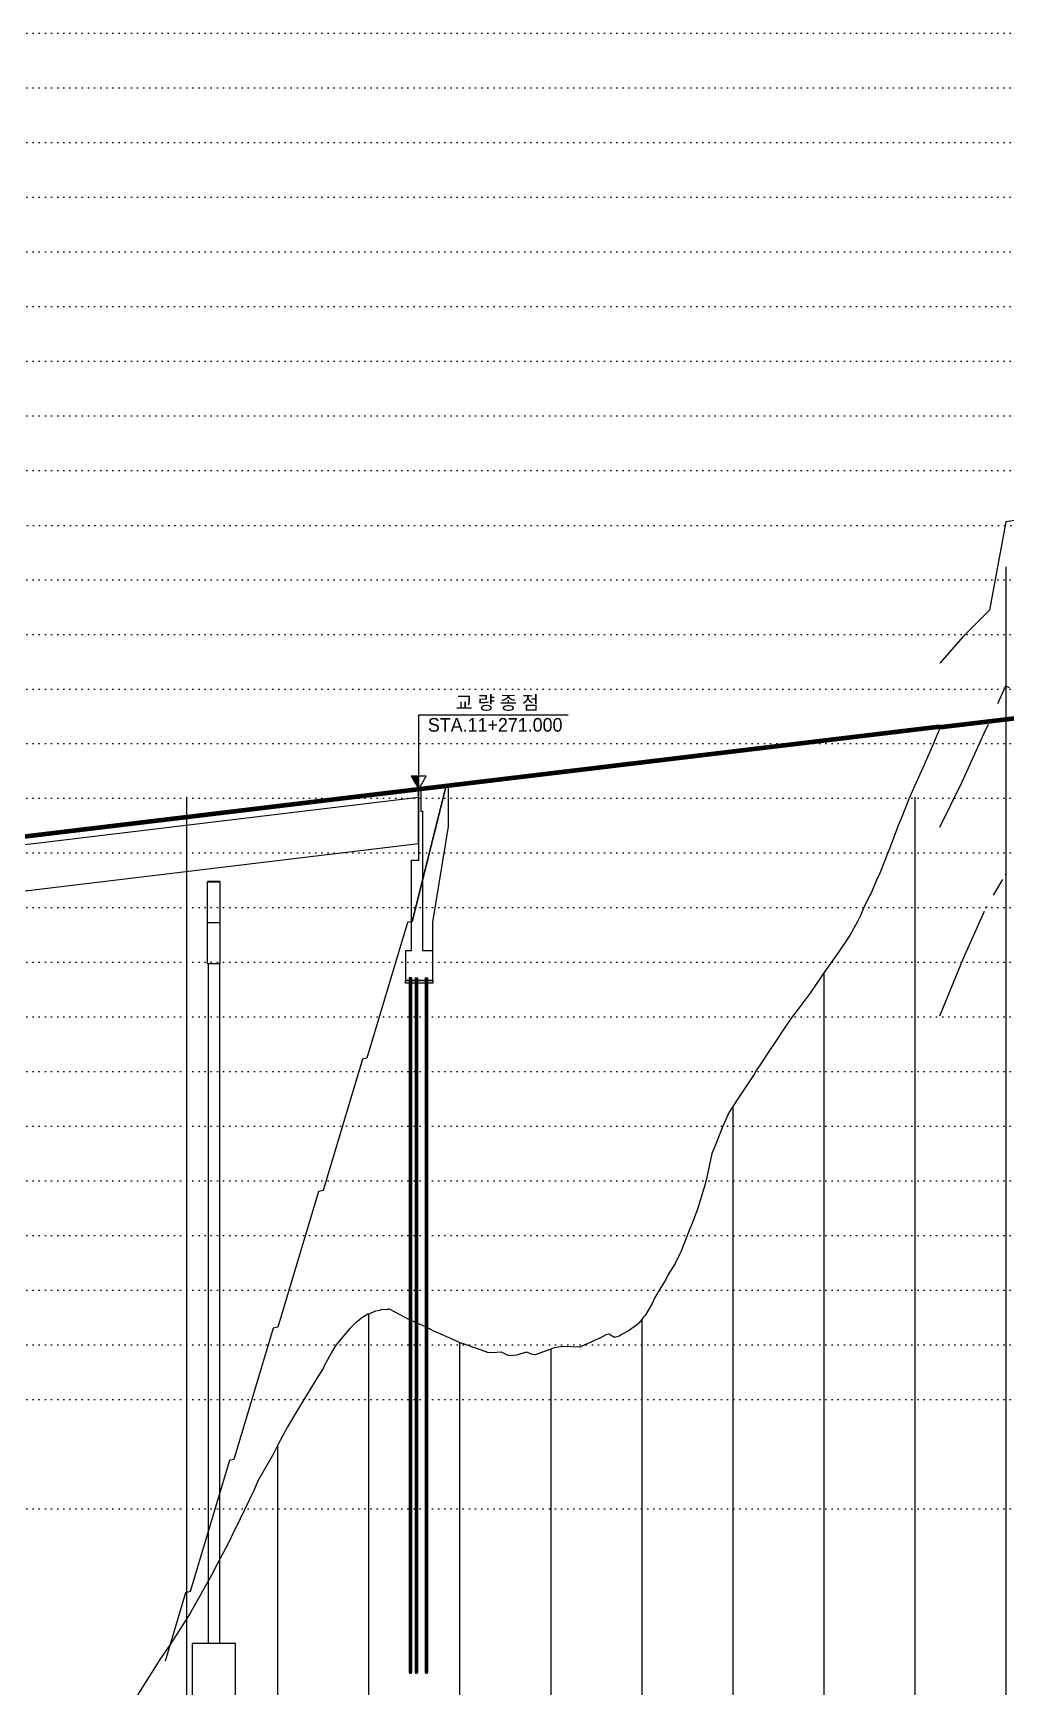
# Model space of a CAD drawing. Header units: millimetres. Extents: x -1499 to 6658, y -12483 to -6008.
# Drawn here: x 422.4 to 636.2, y -7133.1 to -6770.1 of the extents above; entities that cross this region are included whole.
import ezdxf
from ezdxf.enums import TextEntityAlignment as Align

# ---------------------------------------------------------------- set-up
doc = ezdxf.new("R2010")
doc.units = ezdxf.units.MM
for name, pattern in [('A-CENTR01', [2, 1.25, -0.25, 0.25, -0.25]), ('A-DOTLN01H', [0.125, 0, -0.125]), ('CONT', [2, 1, 1]), ('CXB002', [3.5, 1.25, -0.2, 0.2, -0.2, 0.2, -0.2, 1.25]), ('HIDDEN', [0.375, 0.25, -0.125])]:
    doc.linetypes.add(name, pattern=pattern)
for name, color, linetype in [('3공구_안성방향_CR-STRN', 4, 'Continuous'), ('@리핑암선(풍화암)', 6, 'Continuous'), ('@발파암선(기반암)', 5, 'Continuous'), ('CR-GRID', 56, 'A-DOTLN01H'), ('CR-GRND', 3, 'CONT'), ('CS-TEXT', 3, 'Continuous'), ('수직그리드', 1, 'Continuous'), ('종단계획선', 7, 'Continuous')]:
    doc.layers.add(name, color=color, linetype=linetype)
doc.layers.add('CR-VGRD', color=7, linetype='Continuous', true_color=0x7f7f7f)
doc.layers.add('종단교량', color=7, linetype='Continuous', lineweight=35, true_color=0xb30000)
doc.styles.add('ST1', font='Dotum.TTF')

msp = doc.modelspace()

# ---------------------------------------------------------------- linework, layer by layer
at = {"layer": '3공구_안성방향_CR-STRN', "color": 253, "linetype": 'Continuous'}
for p, q in [((507.16, -6919.75), (539.96, -6919.75)), ((507.16, -6936.06), (507.16, -6919.75)), ((381.16, -6951.47), (507.11, -6936.36)), ((381.16, -6952.91), (507.11, -6937.8)), ((505.72, -6965.1), (513.16, -6935.34)), ((513.16, -6935.34), (505.72, -6965.1)), ((507.11, -6948), (507.11, -6936.06)), ((507.16, -6936.06), (513.66, -6935.28)), ((507.16, -6951.61), (507.16, -6936.06)), ((507.66, -6936.04), (507.66, -6940.86)), ((513.66, -6935.28), (513.66, -6944.28)), ((507.66, -6940.86), (507.96, -6940.86)), ((507.96, -6940.86), (507.96, -6971.46)), ((513.66, -6944.28), (510.16, -6965.28)), ((381.16, -6963.11), (507.11, -6948)), ((505.56, -6951.61), (507.16, -6951.61)), ((505.56, -6971.46), (505.56, -6951.61)), ((460.76, -6974.39), (460.76, -6956.39)), ((463.56, -6974.39), (463.56, -6956.39)), ((463.56, -6965.39), (460.76, -6965.39)), ((504.72, -6965.34), (495.79, -6995.1)), ((505.72, -6965.1), (504.72, -6965.34)), ((510.16, -6965.28), (510.16, -6978.06)), ((463.56, -6974.39), (460.76, -6974.39)), ((460.91, -6974.39), (460.91, -7123.6)), ((463.41, -6974.39), (463.41, -7123.6)), ((504.36, -6971.46), (505.56, -6971.46)), ((504.36, -6978.06), (504.36, -6971.46)), ((507.96, -6971.46), (510.16, -6971.46)), ((504.26, -6978.66), (504.26, -6978.06)), ((504.26, -6978.06), (504.36, -6978.06)), ((504.36, -6978.06), (505.56, -6978.06)), ((510.16, -6978.06), (504.36, -6978.06)), ((505.61, -6977.46), (505.1, -6977.46)), ((505.1, -6977.46), (505.1, -7129.8)), ((505.11, -6977.46), (505.11, -7129.74)), ((505.14, -6977.46), (505.14, -7129.6)), ((505.19, -6977.46), (505.19, -7129.45)), ((505.36, -6977.46), (505.36, -7129.8)), ((505.53, -6977.46), (505.53, -7130.15)), ((505.56, -6978.06), (510.16, -6978.06)), ((505.58, -6977.46), (505.58, -7130)), ((505.6, -6977.46), (505.6, -7129.86)), ((505.61, -6977.46), (505.61, -7129.8)), ((506.4, -6977.46), (506.91, -6977.46)), ((506.4, -6977.46), (506.4, -7129.8)), ((506.41, -6977.46), (506.41, -7129.74)), ((506.44, -6977.46), (506.44, -7129.6)), ((506.49, -6977.46), (506.49, -7129.45)), ((506.66, -6977.46), (506.66, -7129.8)), ((506.83, -6977.46), (506.83, -7130.15)), ((506.88, -6977.46), (506.88, -7130)), ((506.9, -6977.46), (506.9, -7129.86)), ((506.91, -6977.46), (506.91, -7129.8)), ((508.6, -6977.46), (509.11, -6977.46)), ((508.6, -6977.46), (508.6, -7129.8)), ((508.61, -6977.46), (508.61, -7129.74)), ((508.64, -6977.46), (508.64, -7129.6)), ((508.69, -6977.46), (508.69, -7129.45)), ((508.86, -6977.46), (508.86, -7129.8)), ((509.03, -6977.46), (509.03, -7130.15)), ((509.08, -6977.46), (509.08, -7130)), ((509.1, -6977.46), (509.1, -7129.86)), ((509.11, -6977.46), (509.11, -7129.8)), ((510.16, -6978.06), (510.26, -6978.06)), ((510.26, -6978.06), (510.26, -6978.66)), ((510.26, -6978.66), (504.26, -6978.66)), ((494.79, -6995.34), (486.15, -7024.14)), ((495.79, -6995.1), (494.79, -6995.34)), ((485.15, -7024.38), (476.22, -7054.14)), ((486.15, -7024.14), (485.15, -7024.38)), ((475.22, -7054.38), (466.58, -7083.18)), ((476.22, -7054.14), (475.22, -7054.38)), ((465.58, -7083.42), (456.94, -7112.22)), ((466.58, -7083.18), (465.58, -7083.42)), ((455.94, -7112.46), (451.44, -7127.47)), ((456.94, -7112.22), (455.94, -7112.46)), ((457.41, -7123.6), (457.41, -7140.1)), ((466.91, -7123.6), (457.41, -7123.6)), ((466.91, -7140.1), (466.91, -7123.6))]:
    msp.add_line(p, q, dxfattribs=at)
msp.add_lwpolyline([(507.16, -6936.06), (508.79, -6933.18), (505.53, -6933.18)], close=True, dxfattribs=at)
for centre, major_axis, start_param, end_param in [((505.23, -7130.37), (0, 0.952), -0.927295, 0.927295), ((505.23, -7129.23), (0, 0.953), 2.214297, 4.068888), ((505.48, -7129.23), (0, 0.953), 2.214297, 4.068888), ((506.53, -7130.37), (0, 0.952), -0.927295, 0.927295), ((506.53, -7129.23), (0, 0.953), 2.214297, 4.068888), ((506.78, -7129.23), (0, 0.953), 2.214297, 4.068888), ((508.73, -7130.37), (0, 0.952), -0.927295, 0.927295), ((508.73, -7129.23), (0, 0.953), 2.214297, 4.068888), ((508.98, -7129.31), (0, 0.906), 2.148667, 4.054066)]:
    msp.add_ellipse(centre, major_axis=major_axis, ratio=0.166667, start_param=start_param, end_param=end_param, dxfattribs=at)
msp.add_solid([(507.16, -6936.06), (507.16, -6936.06), (507.16, -6933.18), (505.53, -6933.18)], dxfattribs=at)
at = {"layer": '@리핑암선(풍화암)', "linetype": 'A-CENTR01', "ltscale": 20, "flags": 128}
msp.add_lwpolyline([(621.66, -6944.39), (626.52, -6934.43), (626.52, -6934.43), (631.39, -6923.77), (631.39, -6923.77), (636.16, -6913.39), (636.16, -6913.39), (643.68, -6917.55), (643.68, -6917.55), (648.89, -6930.73), (648.89, -6930.73), (651.11, -6937.51), (651.11, -6937.51), (652.69, -6942.66), (652.69, -6942.66), (655.15, -6949.06), (655.15, -6949.06), (656.16, -6950.77), (656.16, -6950.77), (661.42, -6963.61), (661.42, -6963.61), (663.39, -6967.88), (663.39, -6967.88), (664.8, -6969.66), (664.8, -6969.66), (666.09, -6970.97), (666.09, -6970.97), (669.5, -6972.52), (669.5, -6972.52), (673.12, -6973.11), (673.12, -6973.11), (676.16, -6973.27), (676.16, -6973.27), (680.24, -6970.01), (680.24, -6970.01), (684.33, -6966.76), (684.33, -6966.76), (690.22, -6965.62), (690.22, -6965.62), (696.16, -6966.79)], dxfattribs=at)
at = {"layer": '@발파암선(기반암)', "color": 3, "linetype": 'CXB002', "ltscale": 20, "flags": 128}
msp.add_lwpolyline([(621.66, -6985.79), (626.8, -6973.12), (626.8, -6973.12), (631.91, -6961.86), (631.91, -6961.86), (636.16, -6954.79), (636.16, -6954.79), (643.1, -6954.28), (643.1, -6954.28), (648.89, -6963.63), (648.89, -6963.63), (651.11, -6970.41), (651.11, -6970.41), (652.77, -6974.92), (652.77, -6974.92), (655.21, -6980.6), (655.21, -6980.6), (656.16, -6983.68), (656.16, -6983.68), (658.98, -6988.37), (658.98, -6988.37), (662.02, -6990.76), (662.02, -6990.76), (664.77, -6991.3), (664.77, -6991.3), (668.24, -6991.69), (668.24, -6991.69), (672.01, -6991.48), (672.01, -6991.48), (676.16, -6989.04), (676.16, -6989.04), (680.43, -6987.11), (680.43, -6987.11), (684.99, -6983.88), (684.99, -6983.88), (689.71, -6981.58), (689.71, -6981.58), (696.16, -6980.8)], dxfattribs=at)
at = {"layer": 'CR-GRID', "linetype": 'A-DOTLN01H', "ltscale": 10}
for p, q in [((236.16, -6770.06), (5428.77, -6770.06)), ((236.16, -6782.06), (5428.77, -6782.06)), ((236.16, -6794.06), (5428.77, -6794.06)), ((236.16, -6806.06), (5428.77, -6806.06)), ((236.16, -6830.06), (5427.83, -6830.06)), ((236.16, -6842.06), (5428.77, -6842.06)), ((236.16, -6854.06), (5428.77, -6854.06)), ((236.16, -6866.06), (5428.77, -6866.06)), ((236.16, -6890.06), (5427.83, -6890.06)), ((236.16, -6902.06), (5428.77, -6902.06)), ((236.16, -6914.06), (5427.83, -6914.06)), ((236.16, -6926.06), (5428.77, -6926.06)), ((236.16, -6950.06), (5428.77, -6950.06)), ((236.16, -6962.06), (5428.77, -6962.06)), ((236.16, -6974.06), (5428.77, -6974.06)), ((236.16, -6986.06), (5428.77, -6986.06)), ((236.16, -6998.06), (5428.77, -6998.06)), ((236.16, -7010.06), (5428.77, -7010.06)), ((236.16, -7022.06), (5427.83, -7022.06)), ((236.16, -7034.06), (5427.83, -7034.06)), ((236.16, -7046.06), (5427.83, -7046.06)), ((236.16, -7058.06), (5427.83, -7058.06)), ((236.16, -7070.06), (5427.83, -7070.06)), ((236.16, -7094.06), (5416.16, -7094.06))]:
    msp.add_line(p, q, dxfattribs=at)
at = {"layer": 'CR-GRID', "color": 6, "linetype": 'A-DOTLN01H', "ltscale": 10}
for p, q in [((236.16, -6818.06), (5428.77, -6818.06)), ((237.6, -6878.13), (5430.21, -6878.13)), ((236.16, -6938.06), (5428.77, -6938.06))]:
    msp.add_line(p, q, dxfattribs=at)
at = {"layer": 'CR-GRND', "flags": 128}
msp.add_lwpolyline([(696.16, -6945.51), (688.96, -6941.19), (680.34, -6943.97), (676.16, -6949.51), (675.6, -6949.05), (674.15, -6942.66), (672.03, -6943.31), (666.12, -6936.4), (664.63, -6937.73), (662.97, -6936.22), (661.42, -6927.61), (656.16, -6914.77), (654.26, -6908.62), (652.69, -6906.66), (651.11, -6909.82), (650.5, -6908.67), (648.89, -6894.73), (643.71, -6876.21), (636.16, -6877.39), (632.52, -6896.77), (626.8, -6902.46), (621.66, -6908.39), (621.66, -6908.39)], dxfattribs=at)
at = {"layer": 'CR-VGRD', "color": 253, "linetype": 'Continuous', "flags": 128}
msp.add_lwpolyline([(621.66, -6922.64), (620.24, -6926.06), (617.93, -6931.34), (616.16, -6935.24), (616.16, -6935.24), (614.88, -6938.06), (613.37, -6941.96), (612.48, -6944.06), (610.59, -6949.16), (610.22, -6950.06), (608.44, -6954.5), (607.72, -6956.06), (606.45, -6959), (606.2, -6959.48), (606.2, -6959.48), (604.91, -6962.06), (604.26, -6963.62), (603.45, -6965.24), (603.45, -6965.24), (601.95, -6968.06), (599.23, -6972.02), (596.16, -6976.4), (595.41, -6977.48), (593.09, -6980.9), (592.65, -6981.5), (590.41, -6984.44), (589.77, -6985.28), (589.23, -6986.06), (587.56, -6988.4), (585.19, -6992.06), (584.38, -6993.2), (582.16, -6996.56), (581.18, -6998.06), (580.93, -6998.54), (577.3, -7004.06), (576.16, -7005.74), (575.35, -7006.94), (573.98, -7010.06), (572.18, -7014.5), (571.55, -7016.06), (570.35, -7021.58), (569.98, -7023.02), (568.47, -7028.06), (567.66, -7030.22), (566.15, -7034.06), (566.12, -7034.12), (566.08, -7034.24), (564.75, -7037.6), (564.34, -7038.38), (563.54, -7040.06), (563.49, -7040.18), (563.47, -7040.18), (561.95, -7042.58), (561.43, -7043.66), (559.98, -7046.06), (558.96, -7047.8), (558.43, -7049), (557.12, -7051.22), (556.89, -7051.58), (556.48, -7052.06), (556.16, -7052.48), (555.5, -7053.26), (555.03, -7053.74), (553.48, -7054.82), (551.63, -7055.84), (551.22, -7056.14), (550.16, -7056.44), (548.91, -7055.72), (548.24, -7055.84), (547.08, -7056.5), (542.88, -7058.42), (542.77, -7058.48), (542.58, -7058.54), (542.43, -7058.54), (538.98, -7058.42), (536.92, -7058.72), (536.16, -7059.02), (532.74, -7060.22), (532.18, -7060.16), (530.84, -7059.62), (528.66, -7060.28), (527.15, -7060.46), (526.68, -7060.34), (525.38, -7059.68), (523.23, -7059.8), (522.22, -7059.74), (521.95, -7059.56), (517.6, -7058.06), (516.97, -7057.82), (516.68, -7057.76), (516.16, -7057.52), (511.9, -7055.66), (510.51, -7055.06), (508.55, -7053.98), (507.76, -7053.74), (507.16, -7053.46), (505.15, -7052.54), (500.75, -7050.2), (500.45, -7050.2), (500.04, -7050.38), (499.08, -7050.26), (498.65, -7050.5), (497.66, -7050.68), (496.16, -7051.28), (496.13, -7051.28), (496.02, -7051.34), (494.8, -7052.06), (494.72, -7052.12), (494.7, -7052.12), (493.66, -7052.96), (493.44, -7053.08), (493.09, -7053.44), (492.03, -7054.46), (491.12, -7055.48), (489, -7058.06), (488.33, -7059.2), (486.4, -7062.68), (486.14, -7063.22), (485.07, -7064.9), (481.02, -7071.5), (478.32, -7076.06), (476.16, -7080.14), (475.02, -7082.3), (472.84, -7086.14), (472.24, -7087.16), (471.56, -7088.54), (471.37, -7089.02), (470.93, -7090.04), (467.97, -7096.22), (466, -7100.3), (465.59, -7101.08), (464.08, -7104.02), (462.99, -7106.06), (461.68, -7108.58), (456.95, -7116.92), (456.16, -7118.24), (455.69, -7118.96), (454.66, -7120.52), (452.39, -7124.06), (450.31, -7127.12), (448.5, -7130.06), (446.58, -7133.06), (444.71, -7136.06)], dxfattribs=at)
at = {"layer": '수직그리드', "color": 253}
for p, q in [((636.16, -6887.24), (636.16, -7598.06)), ((456.16, -6937.81), (456.16, -7598.06)), ((616.16, -6937.81), (616.16, -7598.06)), ((596.16, -6976.4), (596.16, -7598.06)), ((576.16, -7005.74), (576.16, -7598.06)), ((496.16, -7051.28), (496.16, -7598.06)), ((556.16, -7052.48), (556.16, -7598.06)), ((516.16, -7057.52), (516.16, -7598.06)), ((536.16, -7059.02), (536.16, -7598.06)), ((476.16, -7080.14), (476.16, -7598.06))]:
    msp.add_line(p, q, dxfattribs=at)
at = {"layer": '종단계획선', "linetype": 'HIDDEN', "ltscale": 30, "const_width": 1, "flags": 128}
for points in [[(621.66, -6922.46), (696.16, -6913.61)], [(236.16, -6962.97), (236.56, -6962.95), (237.76, -6962.9), (238.96, -6962.85), (240.16, -6962.79), (241.36, -6962.74), (242.56, -6962.69), (243.76, -6962.63), (244.96, -6962.57), (246.16, -6962.52), (247.36, -6962.46), (248.56, -6962.4), (249.76, -6962.34), (250.96, -6962.28), (252.16, -6962.22), (253.36, -6962.16), (254.56, -6962.09), (255.76, -6962.03), (256.96, -6961.97), (258.16, -6961.9), (259.36, -6961.84), (260.56, -6961.77), (261.76, -6961.7), (262.96, -6961.63), (264.16, -6961.57), (265.36, -6961.5), (266.56, -6961.43), (267.76, -6961.36), (268.96, -6961.28), (270.16, -6961.21), (271.36, -6961.14), (272.56, -6961.06), (273.76, -6960.99), (274.96, -6960.91), (276.16, -6960.84), (277.36, -6960.76), (278.56, -6960.68), (279.76, -6960.6), (280.96, -6960.52), (282.16, -6960.44), (283.36, -6960.36), (284.56, -6960.28), (285.76, -6960.2), (286.96, -6960.11), (288.16, -6960.03), (289.36, -6959.95), (290.56, -6959.86), (291.76, -6959.77), (292.96, -6959.69), (294.16, -6959.6), (295.36, -6959.51), (296.56, -6959.42), (297.76, -6959.33), (298.96, -6959.24), (300.16, -6959.15), (301.36, -6959.05), (302.56, -6958.96), (303.76, -6958.87), (304.96, -6958.77), (306.16, -6958.68), (307.36, -6958.58), (308.56, -6958.48), (309.76, -6958.39), (310.96, -6958.29), (312.16, -6958.19), (313.36, -6958.09), (314.56, -6957.99), (315.76, -6957.88), (316.96, -6957.78), (318.16, -6957.68), (319.36, -6957.57), (320.56, -6957.47), (321.76, -6957.36), (322.96, -6957.26), (324.16, -6957.15), (325.36, -6957.04), (326.56, -6956.93), (327.76, -6956.82), (328.96, -6956.71), (330.16, -6956.6), (331.36, -6956.49), (332.56, -6956.38), (333.76, -6956.27), (334.96, -6956.15), (336.16, -6956.04), (337.36, -6955.92), (338.56, -6955.8), (339.76, -6955.69), (340.96, -6955.57), (342.16, -6955.45), (343.36, -6955.33), (344.56, -6955.21), (345.76, -6955.09), (346.96, -6954.97), (348.16, -6954.85), (349.36, -6954.72), (350.56, -6954.6), (351.76, -6954.47), (352.96, -6954.35), (354.16, -6954.22), (355.36, -6954.1), (356.56, -6953.97), (357.76, -6953.84), (358.96, -6953.71), (360.16, -6953.58), (361.36, -6953.45), (362.56, -6953.32), (363.76, -6953.18), (364.96, -6953.05), (366.16, -6952.92), (367.36, -6952.78), (368.56, -6952.65), (369.76, -6952.51), (370.96, -6952.37), (372.16, -6952.24), (373.36, -6952.1), (374.56, -6951.96), (375.76, -6951.82), (376.96, -6951.68), (378.16, -6951.53), (379.36, -6951.39), (380.56, -6951.25), (381.16, -6951.18), (621.66, -6922.32)]]:
    msp.add_lwpolyline(points, dxfattribs=at)
at = {"layer": '종단교량', "color": 253, "ltscale": 3}
msp.add_line((463.56, -6956.39), (460.76, -6956.39), dxfattribs=at)

# ---------------------------------------------------------------- texts
at = {"layer": 'CS-TEXT', "color": 253, "style": 'ST1'}
for s, p in [('교 량 종 점', (524.43, -6918.56)), ('STA.11+271.000', (523.96, -6923.43))]:
    msp.add_text(s, height=3, rotation=359.9994, dxfattribs=at).set_placement(p, align=Align.CENTER)

doc.saveas('drawing.dxf')
